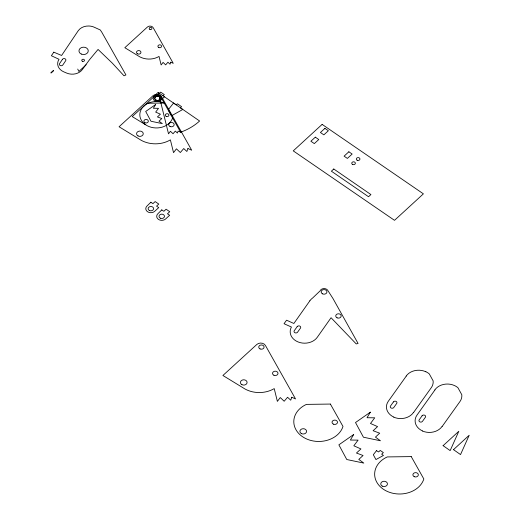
<?xml version="1.0" encoding="UTF-8"?>
<svg xmlns="http://www.w3.org/2000/svg" width="520" height="520" viewBox="0 0 520 520"><rect width="100%" height="100%" fill="white"/><g stroke="black" fill="none" stroke-linecap="round" stroke-linejoin="round"><path stroke-width="0.78" d="M406.263 376.09L388.336 401.226A14.651 11.642 -0.1 0 0 393.854 417.092M413.498 412.607L431.425 387.478A14.813 11.771 -0.1 0 0 433.128 380.854L429.286 373.906A14.378 11.421 -0.1 0 0 425.861 371.728M434.935 389.948L417.007 415.077A14.651 11.642 -0.1 0 0 422.526 430.944M442.169 426.465L460.096 401.329A14.813 11.771 -0.1 0 0 461.793 394.713L457.957 387.757A14.378 11.421 -0.1 0 0 454.532 385.58A14.248 11.317 -0.1 0 0 434.837 389.909M86.125 64.779L78.877 71.442L77.727 69.076M154.219 96.194L158.08 92.398L199.608 121.004A54.62 43.388 -0.1 0 1 180.629 132.21L178.113 131.079L177.417 133.048L175.311 131.099L173.05 133.751L170.45 131.287L168.519 133.828L158.34 92.612M143.722 106.216L154.798 95.908A3.451 2.743 -0.1 0 1 160.57 96.57L180.629 132.21M159.387 93.301L160.667 92.124L164.294 94.62L163.013 95.797M160.433 100.471L164.45 96.785M443.06 445.725L458.829 431.269L450.157 450.606L443.131 445.666M453.434 449.703L469.196 435.247L460.525 454.584L453.499 449.644M143.877 106.073L132.21 116.578L145.548 124.728M148.233 103.233L164.197 103.012A16.646 13.228 -0.1 0 0 141.148 109.531A16.646 13.228 -0.1 0 0 151.131 127.263A16.646 13.228 -0.1 0 0 172.601 117.949M406.172 376.051A14.248 11.317 -0.1 0 1 425.834 371.761M413.4 412.568A14.417 11.453 -0.1 0 1 393.796 417.176M442.072 426.419A14.417 11.453 -0.1 0 1 422.468 431.028M170.729 62.212L170.034 64.181L167.928 62.225L165.672 64.883L163.066 62.413L161.135 64.961L159.035 56.446A16.646 13.228 -0.1 0 1 138.171 55.855L124.826 47.704L147.413 27.04A3.451 2.743 -0.1 0 1 153.185 27.697L173.244 63.336L170.729 62.212M187.928 148.525L186.881 151.476L183.729 148.551L180.336 152.529L176.43 148.831L173.537 152.646L170.385 139.88A24.973 19.838 -0.1 0 1 139.087 138.996L119.073 126.763L152.952 95.765A5.174 4.108 -0.1 0 1 161.609 96.752L191.698 150.215L187.928 148.525M291.766 397.248L290.726 400.199L287.567 397.274L284.173 401.251L280.267 397.553L277.375 401.375L274.222 388.603A24.973 19.838 -0.1 0 1 242.925 387.719L222.911 375.486L256.796 344.487A5.174 4.108 -0.1 0 1 265.447 345.475L295.536 398.938L291.766 397.248M155.584 104.566L153.374 108.264L158.509 108.323L155.675 112.093L160.407 114.192L157.423 116.922L161.824 118.573L158.984 121.18L162.331 123.63L150.969 121.251L145.698 111.462L155.584 104.566M353.697 434.499L350.382 440.043L358.085 440.128L353.828 445.79L360.932 448.935L356.46 453.031L363.058 455.507L358.793 459.42L363.812 463.093L346.781 459.524L338.865 444.841L353.697 434.499M370.344 412.185L367.029 417.729L374.731 417.813L370.474 423.475L377.579 426.621L373.106 430.716L379.704 433.193L375.44 437.106L380.458 440.778L363.428 437.209L355.511 422.526L370.344 412.185M53.788 52.163L51.383 55.744L59.033 59.3A11.707 9.302 -0.1 0 0 63.85 71.883L66.723 73.099A11.707 9.302 -0.1 0 0 82.563 69.264L89.551 59.664L98.059 49.439L112.392 63.219L124.001 75.809L125.924 74.932L101.751 32.143L100.269 29.965L93.931 27.092A11.707 9.302 -0.1 0 0 88.673 26C84.65 25.903 80.392 27.489 78.091 30.927L61.607 55.471L53.788 52.163M62.439 59.345L59.586 63.602A1.84 1.456 -0.1 0 0 60.34 65.579A1.84 1.456 -0.1 0 0 62.823 64.974L65.683 60.723A1.84 1.456 -0.1 0 0 64.928 58.747A1.84 1.456 -0.1 0 0 62.439 59.345M309.849 300.814L293.865 323.479L286.565 320.19L284.043 323.719L291.421 327.041A14.463 11.492 -0.1 0 0 298.161 341.978A14.463 11.492 -0.1 0 0 317.258 337.311L331.065 317.733L356.239 343.922L358.079 343.466L332.969 298.512L327.958 290.673A4.186 3.322 -0.1 0 0 323.908 288.574A4.186 3.322 -0.1 0 0 320.073 290.908L312.631 298.006A14.463 11.492 -0.1 0 0 309.849 300.814M297.18 326.638L294.275 330.707A1.892 1.502 -0.1 0 0 294.99 332.755A1.892 1.502 -0.1 0 0 297.564 332.189L300.469 328.12A1.892 1.502 -0.1 0 0 299.754 326.072A1.892 1.502 -0.1 0 0 297.18 326.638M393.419 401.941L390.513 406.01A1.892 1.502 -0.1 0 0 391.228 408.057A1.892 1.502 -0.1 0 0 393.809 407.485L396.708 403.416A1.892 1.502 -0.1 0 0 396 401.369A1.892 1.502 -0.1 0 0 393.419 401.941M422.084 415.792L419.185 419.861A1.892 1.502 -0.1 0 0 419.9 421.909A1.892 1.502 -0.1 0 0 422.474 421.343L425.38 417.274A1.892 1.502 -0.1 0 0 424.665 415.226A1.892 1.502 -0.1 0 0 422.084 415.792M376.519 450.645L373.315 454.721L375.928 459.563L383.442 455.462L381.674 454.194L383.357 452.589L380.231 450.437L378.579 451.951L376.519 450.645M173.524 103.077L168.259 109.746L171.535 115.772L182.748 109.499L180.401 107.809L181.565 106.652L177.398 103.785L176.267 104.819L173.524 103.077M150.878 202.222L147.017 206.018A5.09 4.043 -0.1 0 0 147.531 211.718A5.09 4.043 -0.1 0 0 154.707 211.308L158.724 207.623L156.553 206.128L158.788 204.074L155.162 201.578L152.925 203.632L150.878 202.222M161.785 209.885L157.93 213.681A5.09 4.043 -0.1 0 0 158.438 219.381A5.09 4.043 -0.1 0 0 165.62 218.972L169.637 215.286L167.466 213.785L169.734 211.705L166.108 209.209L163.833 211.289L161.785 209.885M53.326 70.505L50.804 72.813L51.123 73.034L53.645 70.72L53.326 70.505M322.133 124.384L293.248 150.878L394.511 220.337L423.397 193.85L322.133 124.384M315.328 137.163L310.882 141.238L314.32 143.605L318.767 139.529L315.328 137.163M324.922 128.369L320.418 132.496L323.856 134.862L328.361 130.734L324.922 128.369M348.862 151.781L344.091 156.156L347.373 158.418L352.144 154.044L348.862 151.781M333.775 169L331.389 171.191L368.531 196.742L370.916 194.558L333.775 169M330.382 404.06L306.442 404.385A24.973 19.838 -0.1 0 0 303.647 437.424A24.973 19.838 -0.1 0 0 342.992 426.459L330.382 404.06M411.229 456.599L387.29 456.924A24.973 19.838 -0.1 0 0 384.495 489.964A24.973 19.838 -0.1 0 0 423.839 478.998L411.229 456.599M156.156 100.172A2.672 2.126 -0.1 0 0 160.245 98.43A2.672 2.126 -0.1 0 0 156.305 96.492A2.672 2.126 -0.1 0 0 156.156 100.172M170.066 126.51A2.73 2.171 -0.1 0 0 174.161 124.631A2.73 2.171 -0.1 0 0 170.066 122.752A2.73 2.171 -0.1 0 0 170.066 126.51M138.066 135.941A3.348 2.659 -0.1 0 0 143.254 133.887A3.348 2.659 -0.1 0 0 138.424 131.345A3.348 2.659 -0.1 0 0 138.066 135.941M149.494 210.542A2.73 2.171 -0.1 0 0 153.595 208.663A2.73 2.171 -0.1 0 0 149.494 206.785A2.73 2.171 -0.1 0 0 149.494 210.542M352.553 164.43A1.807 1.437 -0.1 0 0 355.355 163.319A1.807 1.437 -0.1 0 0 352.749 161.954A1.807 1.437 -0.1 0 0 352.553 164.43M357.143 160.225A1.807 1.437 -0.1 0 0 359.944 159.113A1.807 1.437 -0.1 0 0 357.331 157.742A1.807 1.437 -0.1 0 0 357.143 160.225M155.266 101.159A4.108 3.263 -0.1 0 0 161.434 98.332A4.108 3.263 -0.1 0 0 155.272 95.505A4.108 3.263 -0.1 0 0 155.266 101.159M155.961 100.21A2.73 2.171 -0.1 0 0 160.056 98.332A2.73 2.171 -0.1 0 0 155.961 96.453A2.73 2.171 -0.1 0 0 155.961 100.21M166.205 116.402A1.82 1.45 -0.1 0 0 168.935 115.154A1.82 1.45 -0.1 0 0 166.205 113.9A1.82 1.45 -0.1 0 0 166.205 116.402M144.872 122.694A2.23 1.774 -0.1 0 0 148.33 121.323A2.23 1.774 -0.1 0 0 145.106 119.633A2.23 1.774 -0.1 0 0 144.872 122.694M82.439 61.269A1.365 1.085 -0.1 0 0 84.487 60.333A1.365 1.085 -0.1 0 0 82.439 59.391A1.365 1.085 -0.1 0 0 82.439 61.269M81.289 54.061A4.654 3.692 -0.1 0 0 88.27 50.856A4.654 3.692 -0.1 0 0 81.289 47.658A4.654 3.692 -0.1 0 0 81.289 54.061M382.246 486.115A3.348 2.659 -0.1 0 0 387.433 484.062A3.348 2.659 -0.1 0 0 382.603 481.52A3.348 2.659 -0.1 0 0 382.246 486.115M414.245 476.684A2.73 2.171 -0.1 0 0 418.34 474.806A2.73 2.171 -0.1 0 0 414.245 472.927A2.73 2.171 -0.1 0 0 414.245 476.684M333.398 424.144A2.73 2.171 -0.1 0 0 337.493 422.266A2.73 2.171 -0.1 0 0 333.398 420.387A2.73 2.171 -0.1 0 0 333.398 424.144M301.399 433.576A3.348 2.659 -0.1 0 0 306.586 431.522A3.348 2.659 -0.1 0 0 301.756 428.981A3.348 2.659 -0.1 0 0 301.399 433.576M160.375 218.198A2.73 2.171 -0.1 0 0 164.47 216.32A2.73 2.171 -0.1 0 0 160.375 214.442A2.73 2.171 -0.1 0 0 160.375 218.198M149.897 29.387A1.365 1.085 -0.1 0 0 151.944 28.444A1.365 1.085 -0.1 0 0 149.897 27.508A1.365 1.085 -0.1 0 0 149.897 29.387M137.488 53.82A2.23 1.774 -0.1 0 0 140.946 52.449A2.23 1.774 -0.1 0 0 137.728 50.759A2.23 1.774 -0.1 0 0 137.488 53.82M158.821 47.535A1.82 1.45 -0.1 0 0 161.558 46.28A1.82 1.45 -0.1 0 0 158.821 45.026A1.82 1.45 -0.1 0 0 158.821 47.535M241.904 384.663A3.348 2.659 -0.1 0 0 247.091 382.61A3.348 2.659 -0.1 0 0 242.261 380.068A3.348 2.659 -0.1 0 0 241.904 384.663M273.904 375.232A2.73 2.171 -0.1 0 0 278.005 373.353A2.73 2.171 -0.1 0 0 273.904 371.475A2.73 2.171 -0.1 0 0 273.904 375.232M260.072 348.926A2.672 2.126 -0.1 0 0 264.082 347.087A2.672 2.126 -0.1 0 0 260.072 345.248A2.672 2.126 -0.1 0 0 260.072 348.926M322.556 293.852A2.893 2.294 -0.1 0 0 326.957 291.954A2.893 2.294 -0.1 0 0 322.686 289.874A2.893 2.294 -0.1 0 0 322.556 293.852M337.097 317.837A2.73 2.171 -0.1 0 0 341.192 315.952A2.73 2.171 -0.1 0 0 337.097 314.08A2.73 2.171 -0.1 0 0 337.097 317.837"/></g></svg>
